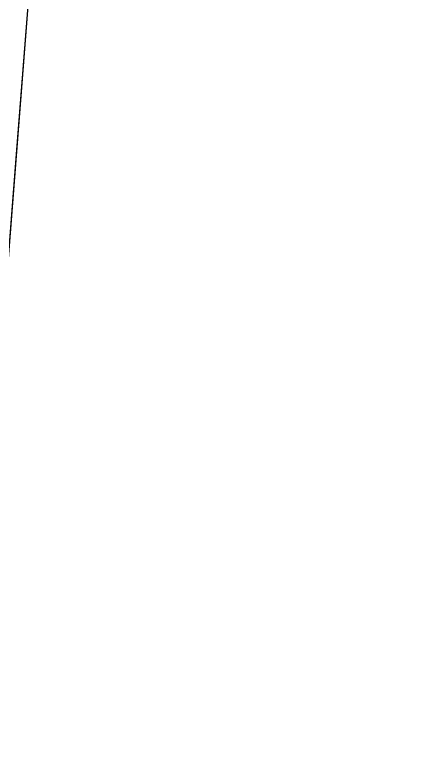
# Model space of a CAD drawing. Extents: x 2081963 to 2085386, y 738291 to 742228.
# Drawn here: x 2083656.941 to 2083659.038, y 741656.106 to 741660.071 of the extents above; entities that cross this region are included whole.
import ezdxf

# ---------------------------------------------------------------- set-up
doc = ezdxf.new("R2010")
doc.units = 0
doc.header["$MEASUREMENT"] = 0
doc.layers.add('Prop Conc 5in Monolithic Keyed In Island', color=1, linetype='Continuous', lineweight=30)
doc.layers.add('Prop Horizontal Alignment', color=2, linetype='Continuous', lineweight=70)

msp = doc.modelspace()

# ---------------------------------------------------------------- linework, layer by layer
at = {"layer": 'Prop Conc 5in Monolithic Keyed In Island', "extrusion": (0, 0, -1)}
for radius, start in [(1002, 358.515671), (998, 358.515671), (998, 4.307144)]:
    msp.add_arc((-2084651.8969, 741581.36), radius, start, 14.256735, dxfattribs=at)
at = {"layer": 'Prop Conc 5in Monolithic Keyed In Island'}
msp.add_arc((2084651.8969, 741581.36), 1002, 165.743265, 175.692856, dxfattribs=at)
at = {"layer": 'Prop Horizontal Alignment', "extrusion": (0, 0, -1)}
msp.add_arc((-2084651.8969, 741581.36), 1000, 358.515671, 14.256735, dxfattribs=at)

doc.saveas('drawing.dxf')
